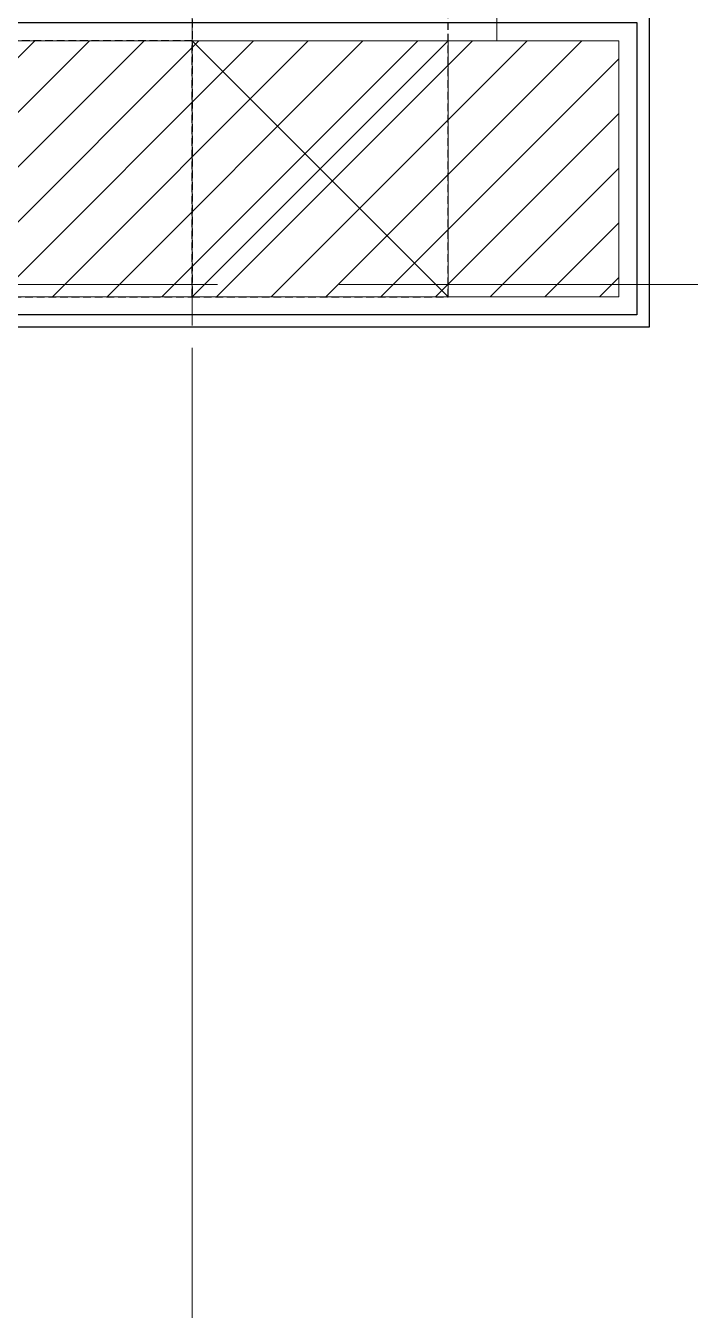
# Model space of a CAD drawing. Header units: millimetres. Extents: x -343543 to 400519, y -115663 to 104219.
# Drawn here: x -333600 to -333055, y 9158 to 10213 of the extents above; entities that cross this region are included whole.
import ezdxf
from ezdxf.xclip import XClip

# ---------------------------------------------------------------- set-up
doc = ezdxf.new("R2010")
doc.units = ezdxf.units.MM
doc.header["$XCLIPFRAME"] = 0
doc.linetypes.add('XREF MAT BANG TUONG XAY$0$CENTER', pattern=[50.8, 31.75, -6.35, 6.35, -6.35])
doc.linetypes.add('XREF MAT BANG TUONG XAY$0$xref_IKIGAI_Cot$0$HIDDEN', pattern=[9.525, 6.35, -3.175])
doc.layers.get('0').update_dxf_attribs({"color": 231, "lineweight": 0})
for name, color, linetype, lineweight in [('A-SYMBOLS', 10, 'Continuous', 13), ('XREF MAT BANG TUONG XAY$0$01.Xref _MB T1$0$A-TEXT', 8, 'Continuous', 25), ('XREF MAT BANG TUONG XAY$0$A-GRID', 8, 'XREF MAT BANG TUONG XAY$0$CENTER', 15), ('XREF MAT BANG TUONG XAY$0$A-WALL-INT', 8, 'Continuous', 9), ('XREF MAT BANG TUONG XAY$0$xref_IKIGAI_Cot$0$A-FNSH', 8, 'Continuous', 9)]:
    doc.layers.add(name, color=color, linetype=linetype, lineweight=lineweight)
for name, color, linetype in [('XREF MAT BANG TUONG XAY$0$A-FNSH', 8, 'Continuous'), ('XREF MAT BANG TUONG XAY$0$A-FURN', 8, 'Continuous'), ('XREF MAT BANG TUONG XAY$0$A-PATT', 8, 'Continuous'), ('XREF MAT BANG TUONG XAY$0$xref_IKIGAI_Cot$0$S-HIDD', 8, 'XREF MAT BANG TUONG XAY$0$xref_IKIGAI_Cot$0$HIDDEN')]:
    doc.layers.add(name, color=color, linetype=linetype)

# ---------------------------------------------------------------- blocks, each defined once
blk = doc.blocks.new('XREF MAT BANG TUONG XAY$0$00.xref_IKIGAI_Truc')
at = {"layer": 'XREF MAT BANG TUONG XAY$0$A-GRID', "color": 8, "ltscale": 20}
for points in [[(5100, -3895), (5100, 22924.4)], [(-2907.5, 10000), (42750, 10000)]]:
    blk.add_lwpolyline(points, dxfattribs=at)
blk = doc.blocks.new('*U227')
at = {"layer": 'XREF MAT BANG TUONG XAY$0$A-PATT'}
h = blk.add_hatch(dxfattribs=at)
h.set_pattern_fill('ANSI31', color=8, scale=10)
h.set_pattern_definition([(45, (36946.78, -11293.564), (-22.45064, 22.45064), [])])
h.paths.add_polyline_path([(-38.7, 47.5), (1461.3, 47.5), (1461.3, -162.5), (-38.7, -162.5)])
at = {"layer": 'XREF MAT BANG TUONG XAY$0$A-WALL-INT', "color": 8}
blk.add_lwpolyline([(-38.7, 47.5), (1461.3, 47.5), (1461.3, -162.5), (-38.7, -162.5)], close=True, dxfattribs=at)
blk = doc.blocks.new('XREF MAT BANG TUONG XAY$0$01.Xref _MB T1$0$Phong tam')
at = {"layer": 'XREF MAT BANG TUONG XAY$0$A-FURN', "color": 8}
blk.add_blockref('*U227', (-4616.3, 7152.5), dxfattribs=at)
blk = doc.blocks.new('XREF MAT BANG TUONG XAY$0$xref_IKIGAI_Cot')
at = {"layer": 'XREF MAT BANG TUONG XAY$0$A-GRID', "color": 8, "ltscale": 20}
for points in [[(5100, -3895), (5100, 22924.4)], [(-2907.5, 10000), (42750, 10000)]]:
    blk.add_lwpolyline(points, dxfattribs=at)
at = {"layer": 'XREF MAT BANG TUONG XAY$0$xref_IKIGAI_Cot$0$A-FNSH', "color": 8}
for p, q in [((5310, 9990), (5100, 10200)), ((5100, 9990), (5310, 10200))]:
    blk.add_line(p, q, dxfattribs=at)
blk.add_lwpolyline([(5310, 9990), (5100, 9990), (5100, 10200), (5310, 10200)], close=True, dxfattribs=at)
at = {"layer": 'XREF MAT BANG TUONG XAY$0$xref_IKIGAI_Cot$0$S-HIDD', "color": 8}
for points in [[(5100, 9990), (5310, 9990), (5310, 19190), (5100, 19190)], [(5100, 10200), (210, 10200), (210, 9990), (5100, 9990)]]:
    blk.add_lwpolyline(points, close=True, dxfattribs=at)
blk = doc.blocks.new('01.Xref _MB T1')
at = {"color": 8}
blk.add_lwpolyline([(5350.00011, 15899.99915), (8395, 15900.00022), (8395, 19187.99989), (5399.99067, 19190.00266), (5399.99067, 19100.00025), (5000, 19100), (5000, 19190.00241), (300, 19190.00241), (300.00025, 18999.99692), (210.00036, 18999.99692), (210.00011, 10200), (5350.00011, 10200), (5350.00011, 15899.99915)], dxfattribs=at)
blk.add_blockref('XREF MAT BANG TUONG XAY$0$00.xref_IKIGAI_Truc', (0.00011, 0), dxfattribs=at)
at = {"layer": 'XREF MAT BANG TUONG XAY$0$01.Xref _MB T1$0$A-TEXT', "color": 8}
blk.add_blockref('XREF MAT BANG TUONG XAY$0$01.Xref _MB T1$0$Phong tam', (8605.00011, 2999.99999), dxfattribs=at)
at = {"layer": 'XREF MAT BANG TUONG XAY$0$A-FNSH', "color": 8}
for points in [[(-15.00005, 10225.00021), (1890.00118, 10225.00021), (1890.00119, 10824.86981), (2150.00118, 10825.00868), (2150.0015, 10225.00011), (3280.00058, 10225.00011), (3279.97659, 10825.03045), (3540.00118, 10824.96241), (3540.00133, 10224.99984), (5475.00011, 10224.99984), (5475.00011, 9964.99997), (4184.98961, 9965.00167), (4184.98236, 4479.99998)], [(-15.00005, 10215.00021), (1900.00118, 10215.00021), (1900.00119, 10814.87515), (2140.00118, 10815.00334), (2140.0015, 10215.00011), (3290.00098, 10215.00011), (3289.97699, 10815.02783), (3530.00118, 10814.96502), (3530.00133, 10214.99984), (5465.00011, 10214.99984), (5465.00011, 9974.99999), (4174.98962, 9975.00168), (4174.98235, 4469.99998)]]:
    blk.add_lwpolyline(points, dxfattribs=at)
at = {"color": 8}
ref = blk.add_blockref('XREF MAT BANG TUONG XAY$0$xref_IKIGAI_Cot', (-0.00927, -0.00001), dxfattribs=at)
XClip(ref).set_block_clipping_path([(-1610.3425959283, -2225.6693134198), (41829.1295208634, 21555.8819575264)])

msp = doc.modelspace()

# ---------------------------------------------------------------- block references
at = {"layer": 'A-SYMBOLS'}
msp.add_blockref('01.Xref _MB T1', (-338563.5, 0), dxfattribs=at)

doc.saveas('drawing.dxf')
